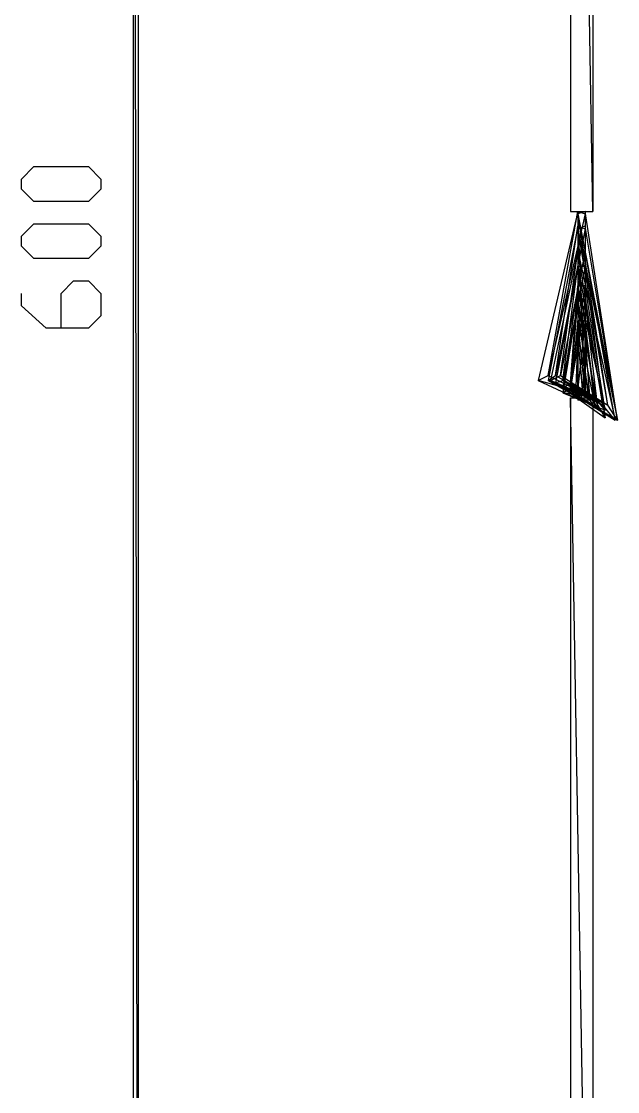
# Model space of a CAD drawing. Header units: millimetres. Extents: x 21 to 1147, y -811 to 126.
# Drawn here: x 534 to 562.8, y -631.3 to -579.6 of the extents above; entities that cross this region are included whole.
import ezdxf

# ---------------------------------------------------------------- set-up
doc = ezdxf.new("R2010")
doc.units = ezdxf.units.MM
doc.layers.add('EDITED_LINES', color=4, linetype='Continuous')

msp = doc.modelspace()

# ---------------------------------------------------------------- linework, layer by layer
at = {"layer": 'EDITED_LINES'}
for p, q in [((539.68, -660.88), (539.44, -500.92)), ((539.44, -500.92), (539.44, -660.88)), ((539.68, -660.88), (539.44, -500.92)), ((539.68, -500.92), (539.68, -660.88)), ((561.64, -588.76), (560.56, -525.88)), ((560.56, -525.88), (560.56, -588.76)), ((561.64, -588.76), (560.56, -525.88)), ((561.64, -525.88), (561.64, -588.76)), ((534.04, -587.2), (534.64, -586.6)), ((534.64, -586.6), (537.28, -586.6)), ((537.28, -586.6), (537.88, -587.2)), ((534.04, -587.68), (534.04, -587.2)), ((537.88, -587.2), (537.88, -587.68)), ((534.64, -588.28), (534.04, -587.68)), ((537.88, -587.68), (537.28, -588.28)), ((537.28, -588.28), (534.64, -588.28)), ((560.92, -588.76), (559, -596.92)), ((559.48, -596.68), (560.92, -588.76)), ((559.48, -596.68), (560.92, -588.76)), ((561.28, -588.88), (559.48, -596.68)), ((560.56, -588.76), (561.64, -588.76)), ((560.92, -588.76), (561.28, -588.88)), ((561.28, -588.76), (560.92, -588.88)), ((561.28, -597.52), (560.92, -588.76)), ((560.92, -588.76), (560.92, -597.88)), ((561.28, -597.52), (560.92, -588.76)), ((560.92, -588.76), (561.28, -588.76)), ((560.92, -588.88), (562.84, -598.84)), ((560.92, -588.88), (562.84, -598.84)), ((562.36, -598.12), (560.92, -588.88)), ((562.84, -598.84), (561.28, -588.76)), ((561.28, -588.76), (561.28, -597.52)), ((534.04, -589.96), (534.64, -589.36)), ((534.64, -589.36), (537.28, -589.36)), ((537.28, -589.36), (537.88, -589.96)), ((560.92, -589.48), (559.48, -596.92)), ((559.84, -596.68), (560.92, -589.48)), ((559.84, -596.68), (560.92, -589.48)), ((560.92, -589.48), (561.28, -589.6)), ((561.28, -589.48), (560.92, -589.6)), ((562.84, -598.84), (561.28, -589.48)), ((534.04, -590.44), (534.04, -589.96)), ((537.88, -589.96), (537.88, -590.44)), ((561.28, -589.6), (559.84, -596.68)), ((560.92, -589.6), (562.84, -598.84)), ((560.92, -589.6), (562.84, -598.84)), ((562.36, -598.12), (560.92, -589.6)), ((534.64, -591.04), (534.04, -590.44)), ((537.88, -590.44), (537.28, -591.04)), ((537.28, -591.04), (534.64, -591.04)), ((560.92, -590.68), (559.6, -596.92)), ((560.08, -596.68), (560.92, -590.68)), ((560.08, -596.68), (560.92, -590.68)), ((561.28, -590.68), (560.08, -596.68)), ((560.92, -590.68), (561.28, -590.68)), ((561.28, -590.68), (560.92, -590.68)), ((560.92, -590.68), (562.72, -598.84)), ((560.92, -590.68), (562.72, -598.84)), ((562.12, -598.12), (560.92, -590.68)), ((562.72, -598.84), (561.28, -590.68)), ((560.92, -591.4), (559.84, -597.04)), ((560.2, -596.92), (560.92, -591.4)), ((560.2, -596.92), (560.92, -591.4)), ((561.28, -591.4), (560.2, -596.92)), ((560.92, -591.4), (561.28, -591.4)), ((561.28, -591.4), (560.92, -591.4)), ((560.92, -591.4), (562.24, -598.72)), ((560.92, -591.4), (562.24, -598.72)), ((561.76, -597.88), (560.92, -591.4)), ((562.24, -598.72), (561.28, -591.4)), ((535.96, -592.72), (536.56, -592.12)), ((536.56, -592.12), (537.28, -592.12)), ((537.28, -592.12), (537.88, -592.72)), ((560.92, -592.36), (560.2, -597.28)), ((560.56, -597.04), (560.92, -592.36)), ((560.56, -597.04), (560.92, -592.36)), ((561.28, -592.36), (560.56, -597.04)), ((560.92, -592.36), (561.28, -592.36)), ((561.28, -592.36), (560.92, -592.36)), ((560.92, -592.36), (562.24, -598.36)), ((560.92, -592.36), (562.24, -598.36)), ((561.76, -597.76), (560.92, -592.36)), ((562.24, -598.36), (561.28, -592.36)), ((534.04, -593.32), (534.04, -592.72)), ((535.96, -594.4), (535.96, -592.72)), ((537.88, -592.72), (537.88, -593.8)), ((560.92, -593.08), (560.2, -597.52)), ((560.56, -597.28), (560.92, -593.08)), ((560.56, -597.28), (560.92, -593.08)), ((561.28, -593.08), (560.56, -597.28)), ((560.92, -593.08), (561.28, -593.08)), ((561.28, -593.08), (560.92, -593.08)), ((560.92, -593.08), (561.88, -598.24)), ((560.92, -593.08), (561.88, -598.24)), ((561.4, -597.52), (560.92, -593.08)), ((561.88, -598.24), (561.28, -593.08)), ((535.24, -594.4), (534.04, -593.32)), ((537.88, -593.8), (537.28, -594.4)), ((560.92, -594.04), (560.56, -597.4)), ((560.92, -597.28), (560.92, -594.04)), ((560.92, -597.28), (560.92, -594.04)), ((560.92, -594.04), (561.28, -594.04)), ((561.28, -594.04), (560.92, -597.28)), ((561.28, -594.04), (560.92, -594.04)), ((560.92, -594.04), (561.76, -598.24)), ((560.92, -594.04), (561.76, -598.24)), ((561.28, -597.52), (560.92, -594.04)), ((561.76, -598.24), (561.28, -594.04)), ((537.28, -594.4), (535.24, -594.4)), ((560.92, -594.76), (560.8, -597.64)), ((561.16, -597.4), (560.92, -594.76)), ((561.16, -597.4), (560.92, -594.76)), ((560.92, -594.76), (561.28, -594.76)), ((561.28, -594.76), (560.92, -594.76)), ((560.92, -594.76), (561.52, -597.88)), ((560.92, -594.76), (561.52, -597.88)), ((561.16, -597.52), (560.92, -594.76)), ((561.28, -594.76), (561.16, -597.4)), ((561.52, -597.88), (561.28, -594.76)), ((559, -596.92), (559.48, -596.68)), ((559, -596.92), (559.48, -596.68)), ((559.48, -596.68), (561.16, -597.52)), ((559.48, -596.92), (559.84, -596.68)), ((559.48, -596.92), (559.84, -596.68)), ((559.6, -596.92), (560.08, -596.68)), ((559.6, -596.92), (560.08, -596.68)), ((559.84, -596.68), (562.36, -598.12)), ((560.08, -596.68), (562.36, -598.12)), ((561.16, -597.52), (559, -596.92)), ((559, -596.92), (561.04, -597.88)), ((561.16, -597.52), (559, -596.92)), ((562.36, -598.12), (559.48, -596.92)), ((559.48, -596.92), (562.84, -598.84)), ((562.36, -598.12), (559.48, -596.92)), ((562.36, -598.12), (559.6, -596.92)), ((559.6, -596.92), (562.84, -598.84)), ((562.36, -598.12), (559.6, -596.92)), ((559.84, -597.04), (560.2, -596.92)), ((559.84, -597.04), (560.2, -596.92)), ((562.12, -598.12), (559.84, -597.04)), ((559.84, -597.04), (562.72, -598.84)), ((562.12, -598.12), (559.84, -597.04)), ((560.2, -596.92), (562.12, -598.12)), ((560.2, -597.28), (560.56, -597.04)), ((560.2, -597.28), (560.56, -597.04)), ((561.76, -597.88), (560.2, -597.28)), ((560.2, -597.28), (562.24, -598.72)), ((561.76, -597.88), (560.2, -597.28)), ((560.2, -597.52), (560.56, -597.28)), ((560.2, -597.52), (560.56, -597.28)), ((560.56, -597.04), (561.76, -597.88)), ((560.56, -597.28), (561.76, -597.76)), ((560.56, -597.4), (560.92, -597.28)), ((560.56, -597.4), (560.92, -597.28)), ((560.92, -597.28), (561.4, -597.52)), ((561.76, -597.76), (560.2, -597.52)), ((560.2, -597.52), (562.24, -598.36)), ((561.76, -597.76), (560.2, -597.52)), ((561.4, -597.52), (560.56, -597.4)), ((560.56, -597.4), (561.88, -598.24)), ((561.4, -597.52), (560.56, -597.4)), ((561.64, -660.76), (560.56, -597.76)), ((560.56, -597.76), (560.56, -660.76)), ((561.64, -660.76), (560.56, -597.76)), ((560.56, -597.76), (561.64, -597.76)), ((560.8, -597.64), (561.16, -597.4)), ((560.8, -597.64), (561.16, -597.4)), ((561.28, -597.52), (560.8, -597.64)), ((561.28, -597.52), (560.8, -597.64)), ((560.8, -597.64), (561.76, -598.24)), ((560.92, -597.88), (561.28, -597.52)), ((560.92, -597.88), (561.16, -597.64)), ((561.04, -597.88), (561.16, -597.52)), ((561.16, -597.4), (561.28, -597.52)), ((561.52, -597.88), (561.16, -597.52)), ((561.16, -597.64), (561.28, -597.52)), ((561.28, -597.52), (561.16, -597.52)), ((561.16, -597.52), (561.16, -597.64)), ((561.16, -597.64), (561.52, -597.88)), ((561.76, -598.24), (561.28, -597.52)), ((561.76, -598.24), (561.28, -597.52)), ((561.88, -598.24), (561.4, -597.52)), ((561.88, -598.24), (561.4, -597.52)), ((561.64, -597.76), (561.64, -660.76)), ((562.24, -598.36), (561.76, -597.76)), ((562.24, -598.36), (561.76, -597.76)), ((561.52, -597.88), (560.92, -597.88)), ((562.24, -598.72), (561.76, -597.88)), ((562.24, -598.72), (561.76, -597.88)), ((562.72, -598.84), (562.12, -598.12)), ((562.72, -598.84), (562.12, -598.12)), ((562.84, -598.84), (562.36, -598.12)), ((562.84, -598.84), (562.36, -598.12)), ((562.84, -598.84), (562.36, -598.12)), ((562.84, -598.84), (562.36, -598.12))]:
    msp.add_line(p, q, dxfattribs=at)

doc.saveas('drawing.dxf')
